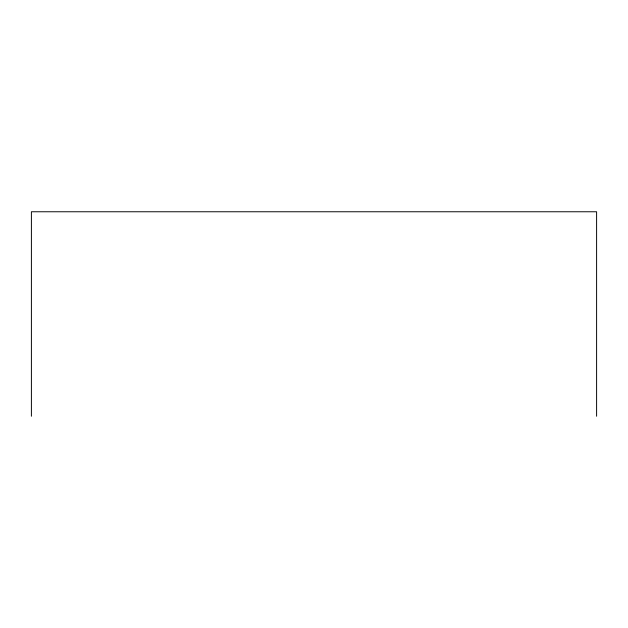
<?xml version="1.0" encoding="UTF-8"?>
<svg xmlns="http://www.w3.org/2000/svg" width="628" height="628" viewBox="0 0 628 628"><rect width="100%" height="100%" fill="white"/><g stroke="black" fill="none" stroke-linecap="round" stroke-linejoin="round"><path stroke-width="0.94" d="M596.6 416.238L596.6 211.762L31.4 211.762L31.4 416.238"/></g></svg>
